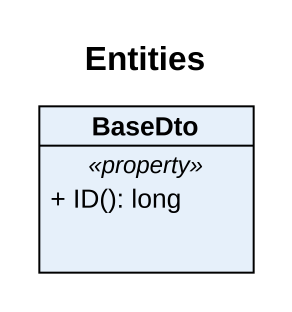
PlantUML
@startuml
title Entities
hide circle
hide empty members
skinparam classAttributeIconSize 0
class BaseDto {
  .. <<property>> ..
  + ID(): long
}
@enduml
